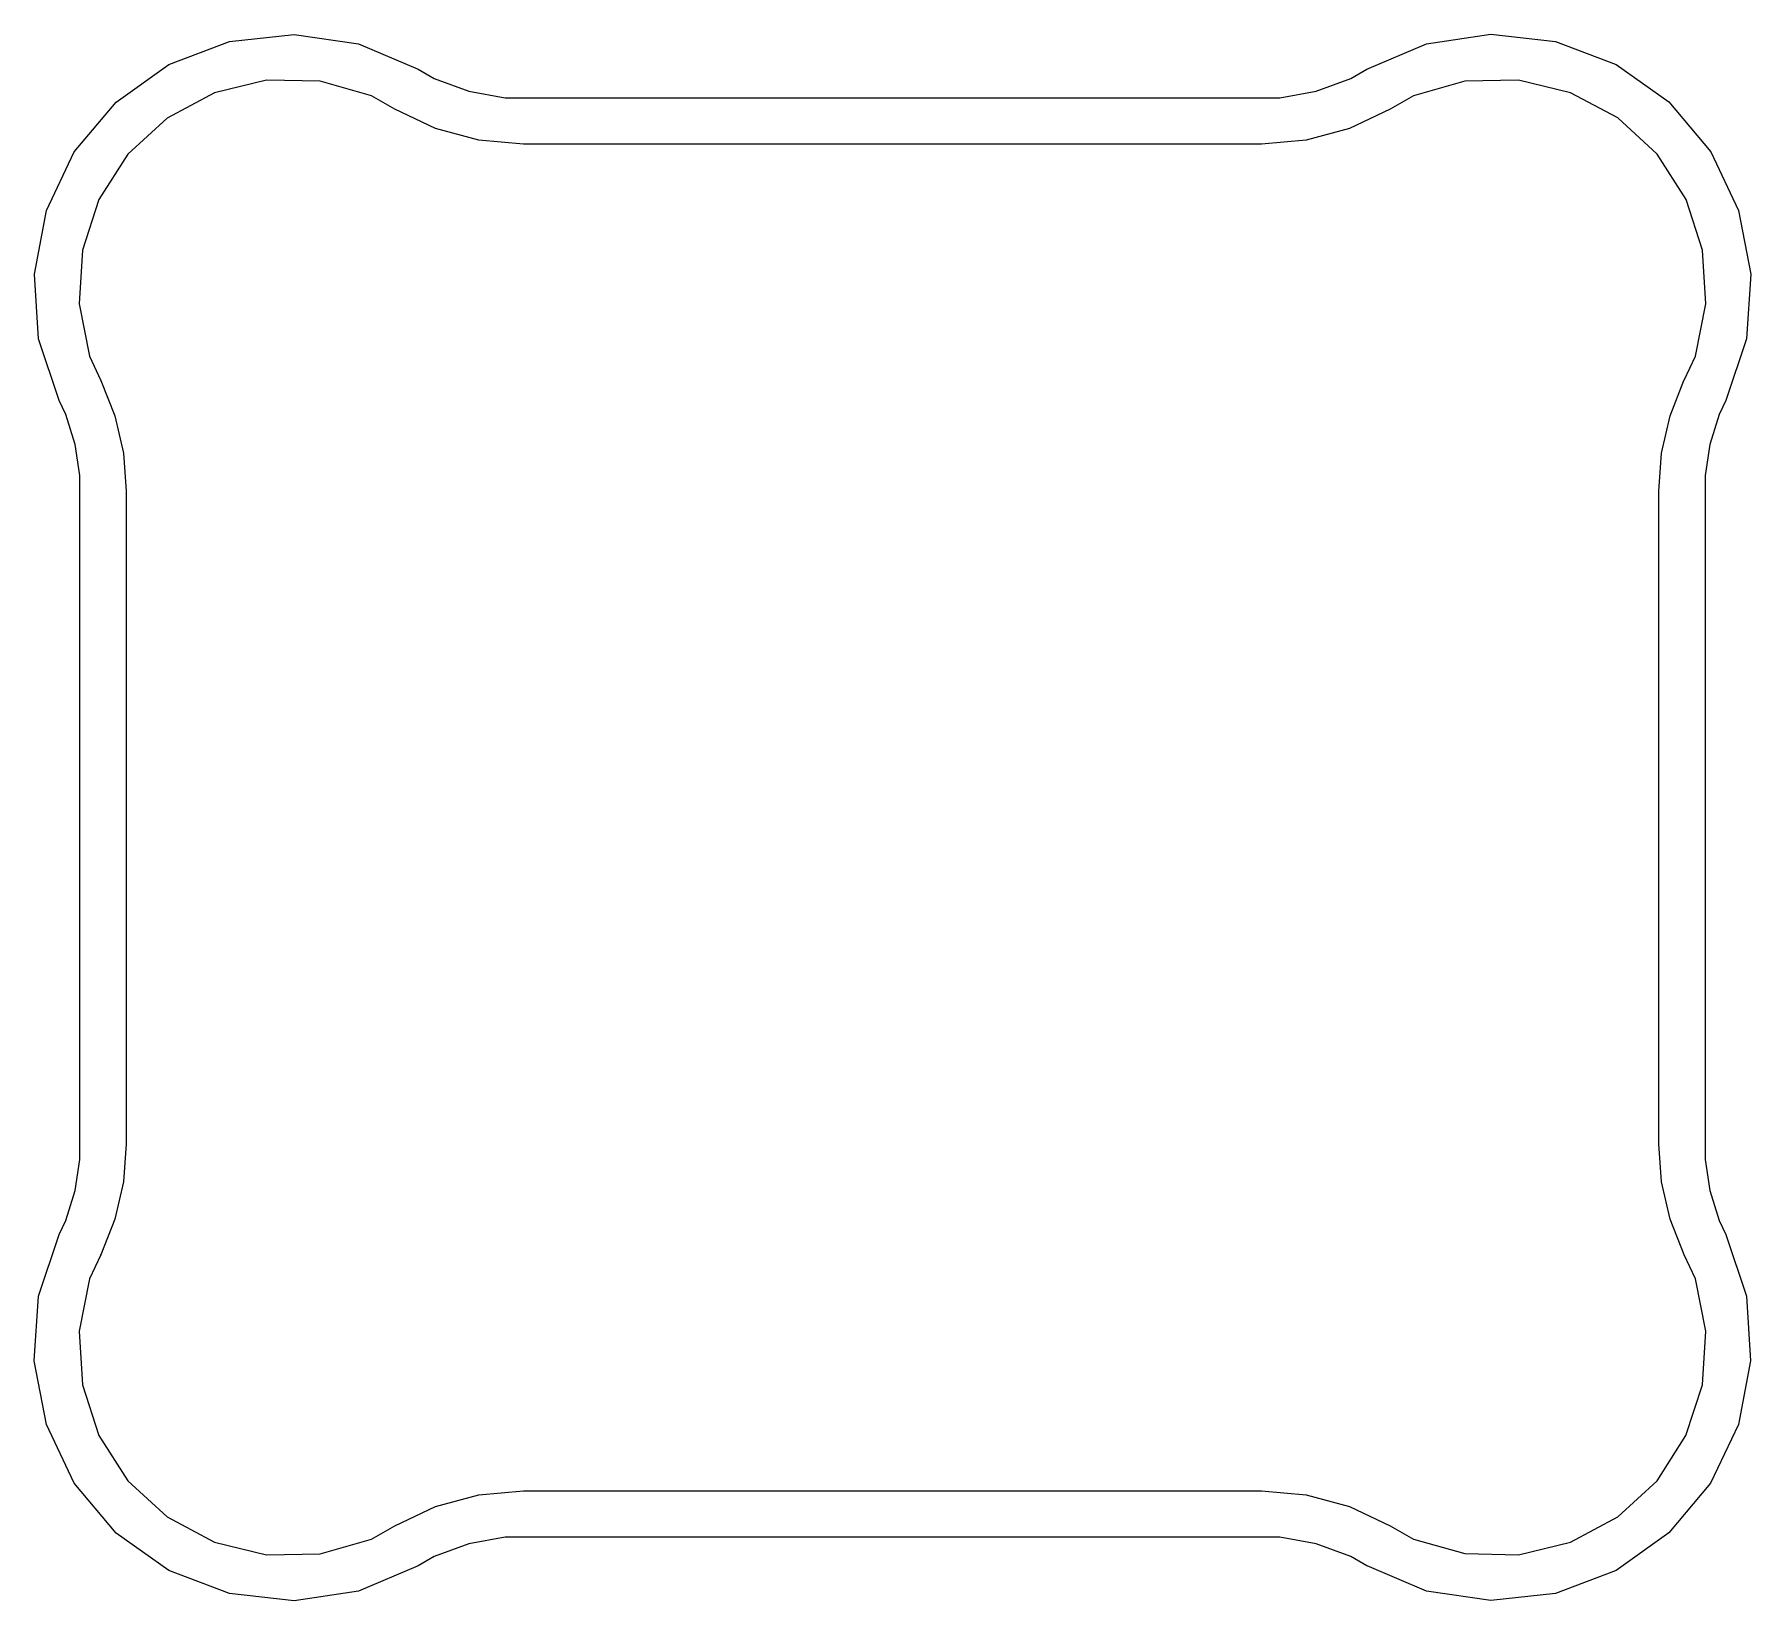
# Model space of a CAD drawing. Extents: x 9 to 292, y -476 to -359.
# Drawn here: x 240.396 to 244.092, y -403.172 to -399.799 of the extents above; entities that cross this region are included whole.
import ezdxf

# ---------------------------------------------------------------- set-up
doc = ezdxf.new("R2010")
doc.units = 0
doc.layers.add('BLACK', color=7, linetype='CONTINUOUS')

msp = doc.modelspace()

# ---------------------------------------------------------------- linework, layer by layer
at = {"layer": 'BLACK', "linetype": 'CONTINUOUS'}
for p, q in [((240.685828, -399.86335), (240.816495, -399.813709)), ((240.816495, -399.813709), (240.955455, -399.798611)), ((240.955455, -399.798611), (241.093734, -399.819031)), ((241.093734, -399.819031), (241.222356, -399.87363)), ((243.265374, -399.873643), (243.394038, -399.819019)), ((243.394038, -399.819019), (243.532325, -399.798593)), ((243.532325, -399.798593), (243.671295, -399.813687)), ((243.671295, -399.813687), (243.801971, -399.863328)), ((240.571895, -399.944326), (240.685828, -399.86335)), ((243.801971, -399.863328), (243.915912, -399.944307)), ((240.895908, -399.897587), (240.783822, -399.924499)), ((241.01116, -399.899799), (240.895908, -399.897587)), ((241.122131, -399.930993), (241.01116, -399.899799)), ((241.222356, -399.87363), (241.222398, -399.87364)), ((241.222398, -399.87364), (241.222394, -399.873646)), ((241.222394, -399.873646), (241.222399, -399.873649)), ((241.222399, -399.873649), (241.222403, -399.873643)), ((241.222403, -399.873643), (241.222442, -399.873687)), ((241.222442, -399.873687), (241.256738, -399.893685)), ((241.256738, -399.893685), (241.331374, -399.921139)), ((243.156389, -399.921141), (243.231021, -399.893678)), ((243.231021, -399.893678), (243.265368, -399.873645)), ((243.265368, -399.873645), (243.265369, -399.873645)), ((243.265369, -399.873645), (243.265374, -399.873643)), ((243.47662, -399.899783), (243.365642, -399.930984)), ((243.591879, -399.897566), (243.47662, -399.899783)), ((243.703975, -399.924477), (243.591879, -399.897566)), ((240.783822, -399.924499), (240.682139, -399.978798)), ((241.171944, -399.959987), (241.122131, -399.930993)), ((241.331374, -399.921139), (241.409667, -399.935079)), ((241.409667, -399.935079), (241.44943, -399.935111)), ((241.44943, -399.935111), (241.449433, -399.935112)), ((241.449433, -399.935112), (241.449434, -399.935112)), ((241.449434, -399.935112), (243.038339, -399.935112)), ((243.038339, -399.935112), (243.038429, -399.935129)), ((243.038429, -399.935129), (243.078098, -399.935093)), ((243.078098, -399.935093), (243.156389, -399.921141)), ((243.365642, -399.930984), (243.315827, -399.959982)), ((243.805666, -399.978778), (243.703975, -399.924477)), ((240.482055, -400.051408), (240.571895, -399.944326)), ((241.171943, -399.96), (241.171952, -399.959984)), ((241.259522, -400.001296), (241.171943, -399.96)), ((241.171947, -399.959981), (241.171944, -399.959987)), ((241.171949, -399.959981), (241.171947, -399.959981)), ((241.171952, -399.959984), (241.171949, -399.959981)), ((243.315823, -399.959982), (243.228252, -400.001289)), ((243.315825, -399.959982), (243.315823, -399.959982)), ((243.315827, -399.959982), (243.315825, -399.959982)), ((243.915912, -399.944307), (244.005759, -400.051395)), ((240.682139, -399.978798), (240.597428, -400.056976)), ((241.352985, -400.026594), (241.259522, -400.001296)), ((243.228252, -400.001289), (243.134793, -400.0266)), ((243.890384, -400.056961), (243.805666, -399.978778)), ((240.42211, -400.17768), (240.482055, -400.051408)), ((241.449423, -400.035109), (241.352985, -400.026594)), ((241.449434, -400.035112), (241.449423, -400.035109)), ((243.038339, -400.035112), (241.449434, -400.035112)), ((243.038341, -400.035111), (243.038339, -400.035112)), ((243.038343, -400.035112), (243.038341, -400.035111)), ((243.134793, -400.0266), (243.038343, -400.03513)), ((243.038343, -400.03513), (243.038343, -400.035112)), ((244.005759, -400.051395), (244.065708, -400.177675)), ((240.597428, -400.056976), (240.53516, -400.153984)), ((243.952656, -400.153975), (243.890384, -400.056961)), ((240.53516, -400.153984), (240.499358, -400.263556)), ((243.988461, -400.263554), (243.952656, -400.153975)), ((240.395932, -400.314985), (240.42211, -400.17768)), ((244.065708, -400.177675), (244.091887, -400.314989)), ((240.499358, -400.263556), (240.492334, -400.378614)), ((243.995485, -400.378621), (243.988461, -400.263554)), ((240.405212, -400.454454), (240.395932, -400.314985)), ((244.091887, -400.314989), (244.082604, -400.454467)), ((240.492334, -400.378614), (240.514541, -400.491727)), ((243.973274, -400.491742), (243.995485, -400.378621)), ((240.449344, -400.587061), (240.405212, -400.454454)), ((244.082604, -400.454467), (244.03846, -400.587101)), ((240.514541, -400.491727), (240.539453, -400.543701)), ((243.948418, -400.543596), (243.973274, -400.491742)), ((240.539453, -400.543701), (240.539453, -400.543707)), ((240.539453, -400.543707), (240.539458, -400.543712)), ((240.539458, -400.543712), (240.539457, -400.543712)), ((240.539457, -400.543712), (240.569457, -400.620211)), ((243.918313, -400.620204), (243.948313, -400.543748)), ((243.948313, -400.543748), (243.948319, -400.543701)), ((243.948319, -400.543701), (243.948418, -400.543596)), ((240.449346, -400.58707), (240.449344, -400.587061)), ((240.463965, -400.617449), (240.449346, -400.58707)), ((244.03843, -400.587086), (244.023806, -400.61746)), ((244.03846, -400.587101), (244.03843, -400.587086)), ((240.483827, -400.681884), (240.463965, -400.617449)), ((240.569457, -400.620211), (240.587731, -400.700325)), ((243.900029, -400.700319), (243.918313, -400.620204)), ((244.023806, -400.61746), (244.003936, -400.681889)), ((240.493872, -400.748559), (240.483827, -400.681884)), ((240.587731, -400.700325), (240.593861, -400.782141)), ((243.893885, -400.782265), (243.900029, -400.700319)), ((244.003936, -400.681889), (243.993886, -400.748559)), ((240.493871, -400.782272), (240.493872, -400.748559)), ((243.993886, -400.748559), (243.993885, -400.782268)), ((240.493887, -400.782272), (240.493871, -400.782272)), ((240.493887, -402.187948), (240.493887, -400.782272)), ((240.593861, -400.782141), (240.593886, -400.782266)), ((240.593886, -400.782266), (240.593887, -400.782266)), ((240.593887, -400.782266), (240.593886, -400.782267)), ((240.593886, -400.782267), (240.593887, -400.782269)), ((240.593887, -400.782269), (240.593887, -402.187953)), ((243.893885, -400.782266), (243.893885, -400.782265)), ((243.893885, -400.782269), (243.893885, -400.782266)), ((243.893885, -402.187953), (243.893885, -400.782269)), ((243.993885, -400.782268), (243.993885, -400.782269)), ((243.993885, -400.782269), (243.993885, -402.187953)), ((240.493886, -402.221664), (240.493887, -402.187949)), ((240.493887, -402.187949), (240.493887, -402.187948)), ((240.593887, -402.187959), (240.587744, -402.269901)), ((240.593887, -402.187953), (240.593886, -402.187956)), ((240.593886, -402.187956), (240.593887, -402.187959)), ((243.89392, -402.188133), (243.893885, -402.187953)), ((243.900038, -402.269895), (243.89392, -402.188133)), ((243.993885, -402.187953), (243.993884, -402.187956)), ((243.993884, -402.187956), (243.993885, -402.187958)), ((243.993885, -402.187958), (243.993907, -402.187958)), ((243.993907, -402.187958), (243.993903, -402.221669)), ((240.48384, -402.288342), (240.493886, -402.221664)), ((243.993903, -402.221669), (244.003942, -402.288341)), ((240.587744, -402.269901), (240.56947, -402.350015)), ((243.918311, -402.350014), (243.900038, -402.269895)), ((240.463978, -402.352781), (240.48384, -402.288342)), ((244.003942, -402.288341), (244.023803, -402.352772)), ((240.449384, -402.383107), (240.463978, -402.352781)), ((240.56947, -402.350015), (240.539472, -402.426516)), ((243.948317, -402.426515), (243.918311, -402.350014)), ((244.023803, -402.352772), (244.038424, -402.383148)), ((240.405185, -402.51576), (240.44932, -402.38313)), ((240.44932, -402.38313), (240.44935, -402.383144)), ((240.44935, -402.383144), (240.449384, -402.383107)), ((244.038424, -402.383148), (244.038424, -402.383149)), ((244.038424, -402.383149), (244.038424, -402.383155)), ((244.038424, -402.383155), (244.082555, -402.51576)), ((240.539382, -402.426588), (240.514513, -402.478482)), ((240.53945, -402.426518), (240.539382, -402.426588)), ((240.539454, -402.42652), (240.53945, -402.426518)), ((240.539459, -402.426509), (240.539454, -402.426513)), ((240.539454, -402.426513), (240.539454, -402.42652)), ((240.539472, -402.426516), (240.539459, -402.426509)), ((243.948318, -402.426517), (243.948316, -402.426515)), ((243.948316, -402.426515), (243.948317, -402.426515)), ((243.948319, -402.426519), (243.948318, -402.426517)), ((243.973227, -402.47849), (243.948318, -402.426519)), ((243.948318, -402.426519), (243.948319, -402.426519)), ((240.514513, -402.478482), (240.492309, -402.591599)), ((243.995431, -402.591596), (243.973227, -402.47849)), ((240.395909, -402.655233), (240.405185, -402.51576)), ((244.082555, -402.51576), (244.091832, -402.655222)), ((240.492309, -402.591599), (240.499337, -402.706661)), ((243.988405, -402.706645), (243.995431, -402.591596)), ((240.422091, -402.79254), (240.395909, -402.655233)), ((244.091832, -402.655222), (244.065654, -402.792518)), ((240.499337, -402.706661), (240.535143, -402.816235)), ((243.952604, -402.816208), (243.988405, -402.706645)), ((240.48204, -402.918812), (240.422091, -402.79254)), ((240.535143, -402.816235), (240.597414, -402.913244)), ((243.890339, -402.913207), (243.952604, -402.816208)), ((244.065654, -402.792518), (244.00571, -402.918781)), ((240.571883, -403.025896), (240.48204, -402.918812)), ((240.597414, -402.913244), (240.682128, -402.991424)), ((241.352989, -402.943644), (241.449286, -402.93514)), ((241.449286, -402.93514), (241.449434, -402.935111)), ((241.449434, -402.935111), (243.038338, -402.935111)), ((243.038338, -402.935111), (243.03834, -402.935111)), ((243.03834, -402.935111), (243.038342, -402.935111)), ((243.038342, -402.935111), (243.134789, -402.943641)), ((243.805633, -402.991378), (243.890339, -402.913207)), ((244.00571, -402.918781), (243.915873, -403.025856)), ((241.171959, -403.010235), (241.259528, -402.968942)), ((241.259528, -402.968942), (241.352989, -402.943644)), ((243.134789, -402.943641), (243.228246, -402.968952)), ((243.228246, -402.968952), (243.315736, -403.010222)), ((240.682128, -402.991424), (240.783814, -403.045724)), ((243.703956, -403.045671), (243.805633, -402.991378)), ((240.685819, -403.106873), (240.571883, -403.025896)), ((240.783814, -403.045724), (240.895904, -403.072637)), ((241.011158, -403.070426), (241.122134, -403.039232)), ((241.122134, -403.039232), (241.171948, -403.010238)), ((241.171948, -403.010238), (241.171959, -403.010235)), ((241.40967, -403.035159), (241.33138, -403.049099)), ((241.449431, -403.035127), (241.40967, -403.035159)), ((241.449432, -403.03511), (241.449431, -403.035111)), ((241.449431, -403.035111), (241.449431, -403.035127)), ((241.449434, -403.035111), (241.449432, -403.03511)), ((243.038334, -403.035111), (241.449434, -403.035111)), ((243.078095, -403.035148), (243.038334, -403.035111)), ((243.156383, -403.049099), (243.078095, -403.035148)), ((243.315736, -403.010222), (243.315826, -403.010242)), ((243.315826, -403.010242), (243.315864, -403.010177)), ((243.315864, -403.010177), (243.365672, -403.039169)), ((243.365672, -403.039169), (243.476635, -403.070364)), ((243.591877, -403.072579), (243.703956, -403.045671)), ((243.915873, -403.025856), (243.801945, -403.106825)), ((240.895904, -403.072637), (241.011158, -403.070426)), ((241.256748, -403.076553), (241.2224, -403.096581)), ((241.33138, -403.049099), (241.256748, -403.076553)), ((243.231012, -403.076563), (243.156383, -403.049099)), ((243.265357, -403.096596), (243.231012, -403.076563)), ((243.476635, -403.070364), (243.591877, -403.072579)), ((240.816488, -403.156514), (240.685819, -403.106873)), ((241.222384, -403.096584), (241.093733, -403.151194)), ((241.2224, -403.096581), (241.222384, -403.096584)), ((243.265368, -403.096578), (243.265357, -403.096596)), ((243.265761, -403.096663), (243.265368, -403.096578)), ((243.394063, -403.151132), (243.265761, -403.096663)), ((243.801945, -403.106825), (243.671285, -403.15646)), ((240.955451, -403.171613), (240.816488, -403.156514)), ((241.093733, -403.151194), (240.955451, -403.171613)), ((243.532332, -403.171553), (243.394063, -403.151132)), ((243.671285, -403.15646), (243.532332, -403.171553))]:
    msp.add_line(p, q, dxfattribs=at)

doc.saveas('drawing.dxf')
